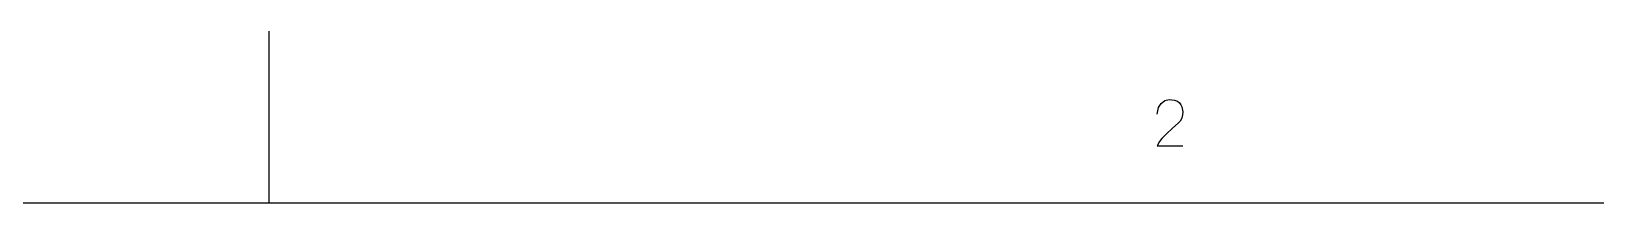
# Model space of a CAD drawing. Extents: x 0 to 8410, y 0 to 11890.
# Drawn here: x 913 to 1825, y 0 to 100 of the extents above; entities that cross this region are included whole.
import ezdxf

# ---------------------------------------------------------------- set-up
doc = ezdxf.new("R2010")
doc.units = 0
doc.header["$MEASUREMENT"] = 0
doc.layers.add('6', color=7, linetype='Continuous')
doc.layers.add('8', color=7, linetype='Continuous')

# ---------------------------------------------------------------- blocks, each defined once
blk = doc.blocks.new('BLKENT714')
at = {"layer": '8', "color": 15, "linetype": 'Continuous'}
for p, q in [((1051.25, 100), (1051.25, 0)), ((0, 0), (8410, 0))]:
    blk.add_line(p, q, dxfattribs=at)
at = {"layer": '8', "color": 2, "linetype": 'Continuous'}
for p, q in [((1569.51, 51.68), (1570.42, 55.46)), ((1570.42, 55.46), (1571.89, 57.84)), ((1571.89, 57.84), (1573.99, 59.66)), ((1573.99, 59.66), (1576.65, 60.22)), ((1576.65, 60.22), (1579.76, 59.8)), ((1579.76, 59.8), (1581.4, 59.24)), ((1581.4, 59.24), (1582.59, 58.26)), ((1582.59, 58.26), (1583.42, 57.14)), ((1583.42, 57.14), (1583.97, 56.02)), ((1583.97, 56.02), (1584.61, 52.94)), ((1581.95, 46.5), (1578.48, 43.42)), ((1582.96, 47.48), (1581.95, 46.5)), ((1584.06, 49.3), (1582.96, 47.48)), ((1584.42, 51.26), (1584.06, 49.3)), ((1584.61, 52.94), (1584.42, 51.26)), ((1572.35, 37.54), (1570.97, 35.72)), ((1574.82, 40.06), (1572.35, 37.54)), ((1578.48, 43.42), (1574.82, 40.06)), ((1570.97, 35.72), (1569.51, 33.2)), ((1569.51, 33.2), (1584.61, 33.2))]:
    blk.add_line(p, q, dxfattribs=at)
at = {"layer": '8', "color": 7, "linetype": 'Continuous', "const_width": 0.03}
blk.add_lwpolyline([(250, 100), (8310, 100)], dxfattribs=at)

msp = doc.modelspace()

# ---------------------------------------------------------------- block references
at = {"layer": '6'}
msp.add_blockref('BLKENT714', (0, 0), dxfattribs=at)

doc.saveas('drawing.dxf')
